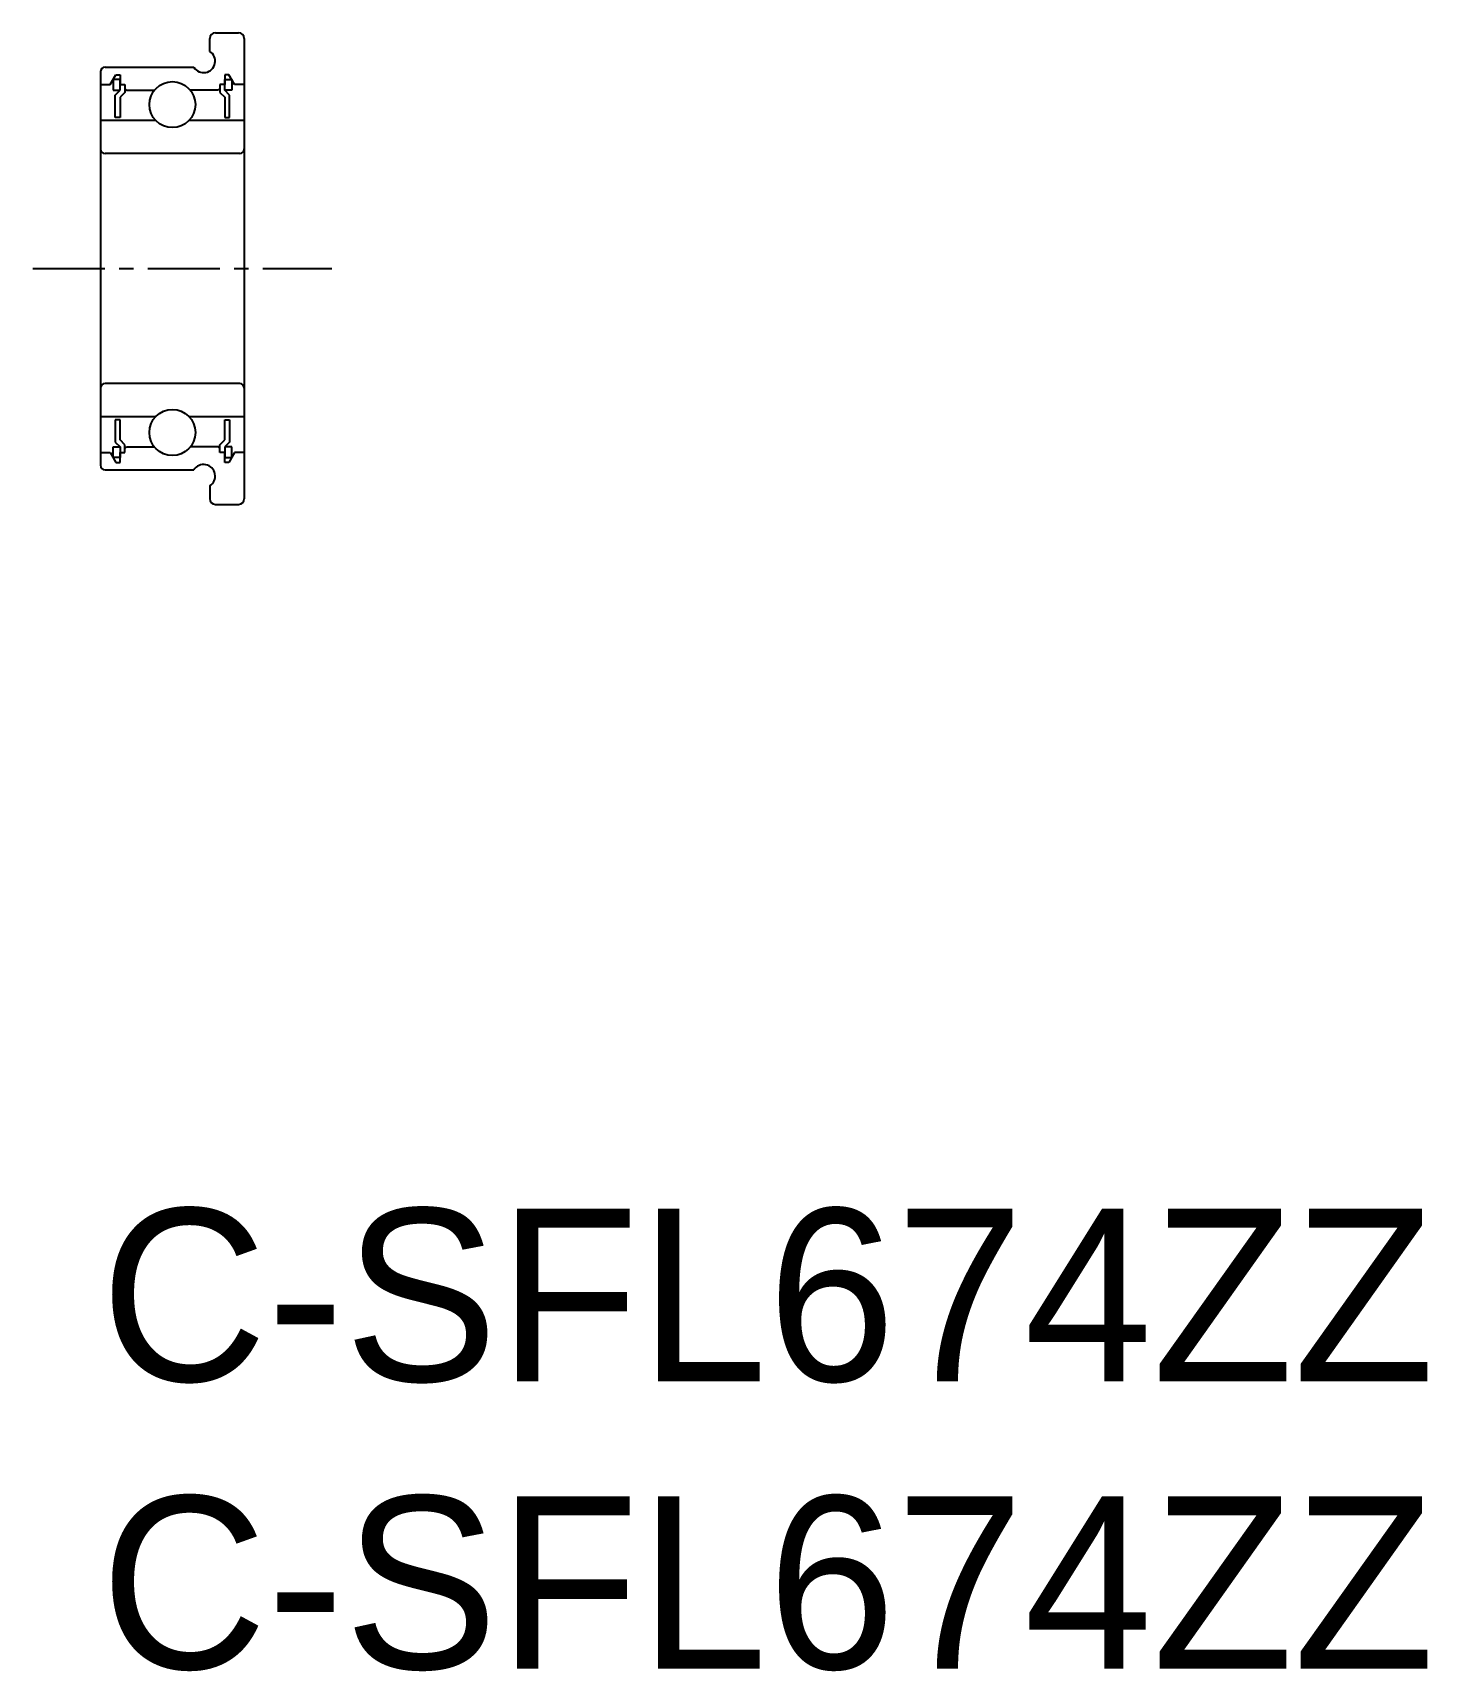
# Model space of a CAD drawing. Extents: x -1.2 to 23.1, y -8 to 20.4.
import ezdxf

# ---------------------------------------------------------------- set-up
doc = ezdxf.new("R2010")
doc.units = 0
doc.linetypes.add('CENTER', pattern=[2, 1.25, -0.25, 0.25, -0.25])
doc.layers.get('0').update_dxf_attribs({"linetype": 'CONTINUOUS'})
doc.layers.add('CENTER', color=1, linetype='CENTER')

msp = doc.modelspace()

# ---------------------------------------------------------------- linework, layer by layer
at = {"color": 7, "linetype": 'CONTINUOUS'}
for p, q in [((1.9, 20.117), (1.9, 20.342)), ((2, 20.442), (2.4, 20.442)), ((2.5, 20.342), (2.5, 12.342)), ((0, 19.762), (0, 12.922)), ((0.08, 19.842), (1.624, 19.842)), ((0.17, 19.542), (0.268, 19.712)), ((0.268, 19.712), (0.34, 19.712)), ((0.34, 19.712), (0.34, 19.542)), ((2.232, 19.712), (2.16, 19.712)), ((2.16, 19.712), (2.16, 19.542)), ((2.33, 19.542), (2.232, 19.712)), ((0, 19.542), (0.17, 19.542)), ((0.219, 19.627), (0.219, 19.442)), ((0.34, 19.627), (0.219, 19.627)), ((0.219, 19.442), (0.34, 19.442)), ((0.255, 19.357), (0.34, 19.442)), ((0.34, 19.442), (0.34, 19.627)), ((0.34, 19.542), (0.425, 19.542)), ((0.425, 19.406), (0.34, 19.321)), ((0.425, 19.542), (0.425, 19.406)), ((0.425, 19.472), (0.455, 19.442)), ((0.455, 19.442), (0.938, 19.442)), ((2.045, 19.442), (1.562, 19.442)), ((2.075, 19.472), (2.045, 19.442)), ((2.16, 19.542), (2.075, 19.542)), ((2.075, 19.542), (2.075, 19.406)), ((2.075, 19.406), (2.16, 19.321)), ((2.16, 19.442), (2.16, 19.627)), ((2.16, 19.627), (2.281, 19.627)), ((2.281, 19.442), (2.16, 19.442)), ((2.245, 19.357), (2.16, 19.442)), ((2.281, 19.627), (2.281, 19.442)), ((2.5, 19.542), (2.33, 19.542)), ((0.255, 18.969), (0.255, 19.357)), ((0.34, 19.321), (0.34, 18.969)), ((2.16, 19.321), (2.16, 18.969)), ((2.245, 18.969), (2.245, 19.357)), ((0.96, 18.917), (0, 18.917)), ((0.34, 18.969), (0.255, 18.969)), ((2.5, 18.917), (1.54, 18.917)), ((2.16, 18.969), (2.245, 18.969)), ((2.42, 18.342), (0.08, 18.342)), ((2.42, 14.342), (0.08, 14.342)), ((0.96, 13.767), (0, 13.767)), ((0.34, 13.714), (0.255, 13.714)), ((0.255, 13.714), (0.255, 13.327)), ((0.34, 13.362), (0.34, 13.714)), ((2.5, 13.767), (1.54, 13.767)), ((2.16, 13.714), (2.245, 13.714)), ((2.16, 13.362), (2.16, 13.714)), ((2.245, 13.714), (2.245, 13.327)), ((0, 13.142), (0.17, 13.142)), ((0.17, 13.142), (0.268, 12.972)), ((0.219, 13.057), (0.219, 13.242)), ((0.219, 13.242), (0.34, 13.242)), ((0.255, 13.327), (0.34, 13.242)), ((0.425, 13.277), (0.34, 13.362)), ((0.34, 13.242), (0.34, 13.057)), ((0.34, 13.142), (0.425, 13.142)), ((0.34, 12.972), (0.34, 13.142)), ((0.425, 13.142), (0.425, 13.277)), ((0.425, 13.212), (0.455, 13.242)), ((0.455, 13.242), (0.938, 13.242)), ((2.045, 13.242), (1.562, 13.242)), ((2.075, 13.212), (2.045, 13.242)), ((2.075, 13.277), (2.16, 13.362)), ((2.075, 13.142), (2.075, 13.277)), ((2.16, 13.142), (2.075, 13.142)), ((2.245, 13.327), (2.16, 13.242)), ((2.16, 13.242), (2.16, 13.057)), ((2.281, 13.242), (2.16, 13.242)), ((2.16, 12.972), (2.16, 13.142)), ((2.33, 13.142), (2.232, 12.972)), ((2.281, 13.057), (2.281, 13.242)), ((2.5, 13.142), (2.33, 13.142)), ((0.08, 12.842), (1.624, 12.842)), ((0.34, 13.057), (0.219, 13.057)), ((0.268, 12.972), (0.34, 12.972)), ((2.16, 13.057), (2.281, 13.057)), ((2.232, 12.972), (2.16, 12.972)), ((2.281, 13.057), (2.281, 13.057)), ((2.305, 13.099), (2.305, 13.099)), ((1.9, 12.566), (1.9, 12.342)), ((2, 12.242), (2.4, 12.242))]:
    msp.add_line(p, q, dxfattribs=at)
for centre in [(1.25, 19.192), (1.25, 13.492)]:
    msp.add_circle(centre, 0.4, dxfattribs=at)
for centre, radius, start, end in [((2, 20.342), 0.1, 90, 180), ((2.4, 20.342), 0.1, 360, 90), ((1.794, 19.948), 0.2, 212.0291, 57.9709), ((0.08, 19.762), 0.08, 90, 180), ((0.08, 18.422), 0.08, 180, 270), ((2.42, 18.422), 0.08, 270, 0), ((0.08, 14.262), 0.08, 90, 180), ((2.42, 14.262), 0.08, 0, 90), ((0.08, 12.922), 0.08, 180, 270), ((1.794, 12.735), 0.2, 302.0291, 147.9709), ((2, 12.342), 0.1, 180, 270), ((2.4, 12.342), 0.1, 270, 360)]:
    msp.add_arc(centre, radius, start, end, dxfattribs=at)
at = {"layer": 'CENTER', "color": 1, "linetype": 'CENTER'}
msp.add_line((-1.176, 16.342), (4.02, 16.342), dxfattribs=at)

# ---------------------------------------------------------------- texts
at = {"color": 7, "linetype": 'CONTINUOUS'}
for p in [(0, -3), (0, -8)]:
    msp.add_text('C-SFL674ZZ', height=3, dxfattribs=at).set_placement(p)

doc.saveas('drawing.dxf')
